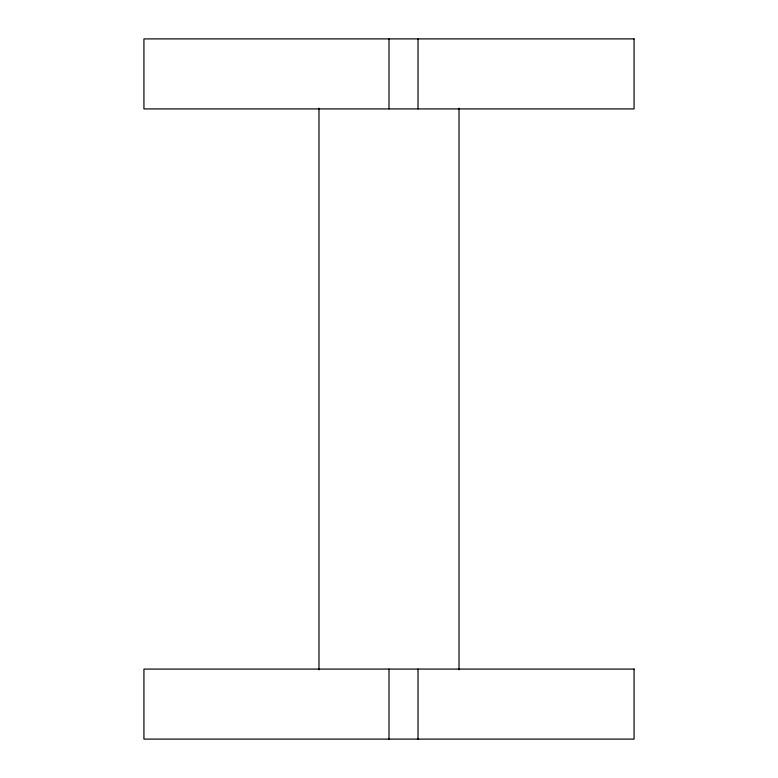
<?xml version="1.0" encoding="UTF-8"?>
<svg xmlns="http://www.w3.org/2000/svg" width="778" height="778" viewBox="0 0 778 778"><rect width="100%" height="100%" fill="white"/><g stroke="black" fill="none" stroke-linecap="round" stroke-linejoin="round"><path stroke-width="1.17" d="M459.02 108.191L459.02 669.809M418.019 38.9L418.019 108.92M418.019 669.08L418.019 739.1M389 38.9L389 108.92M389 669.08L389 739.1M318.98 108.191L318.98 669.809M634.07 38.9L143.93 38.9L143.93 108.92L634.07 108.92L634.07 38.9M634.07 669.08L143.93 669.08L143.93 739.1L634.07 739.1L634.07 669.08"/></g></svg>
